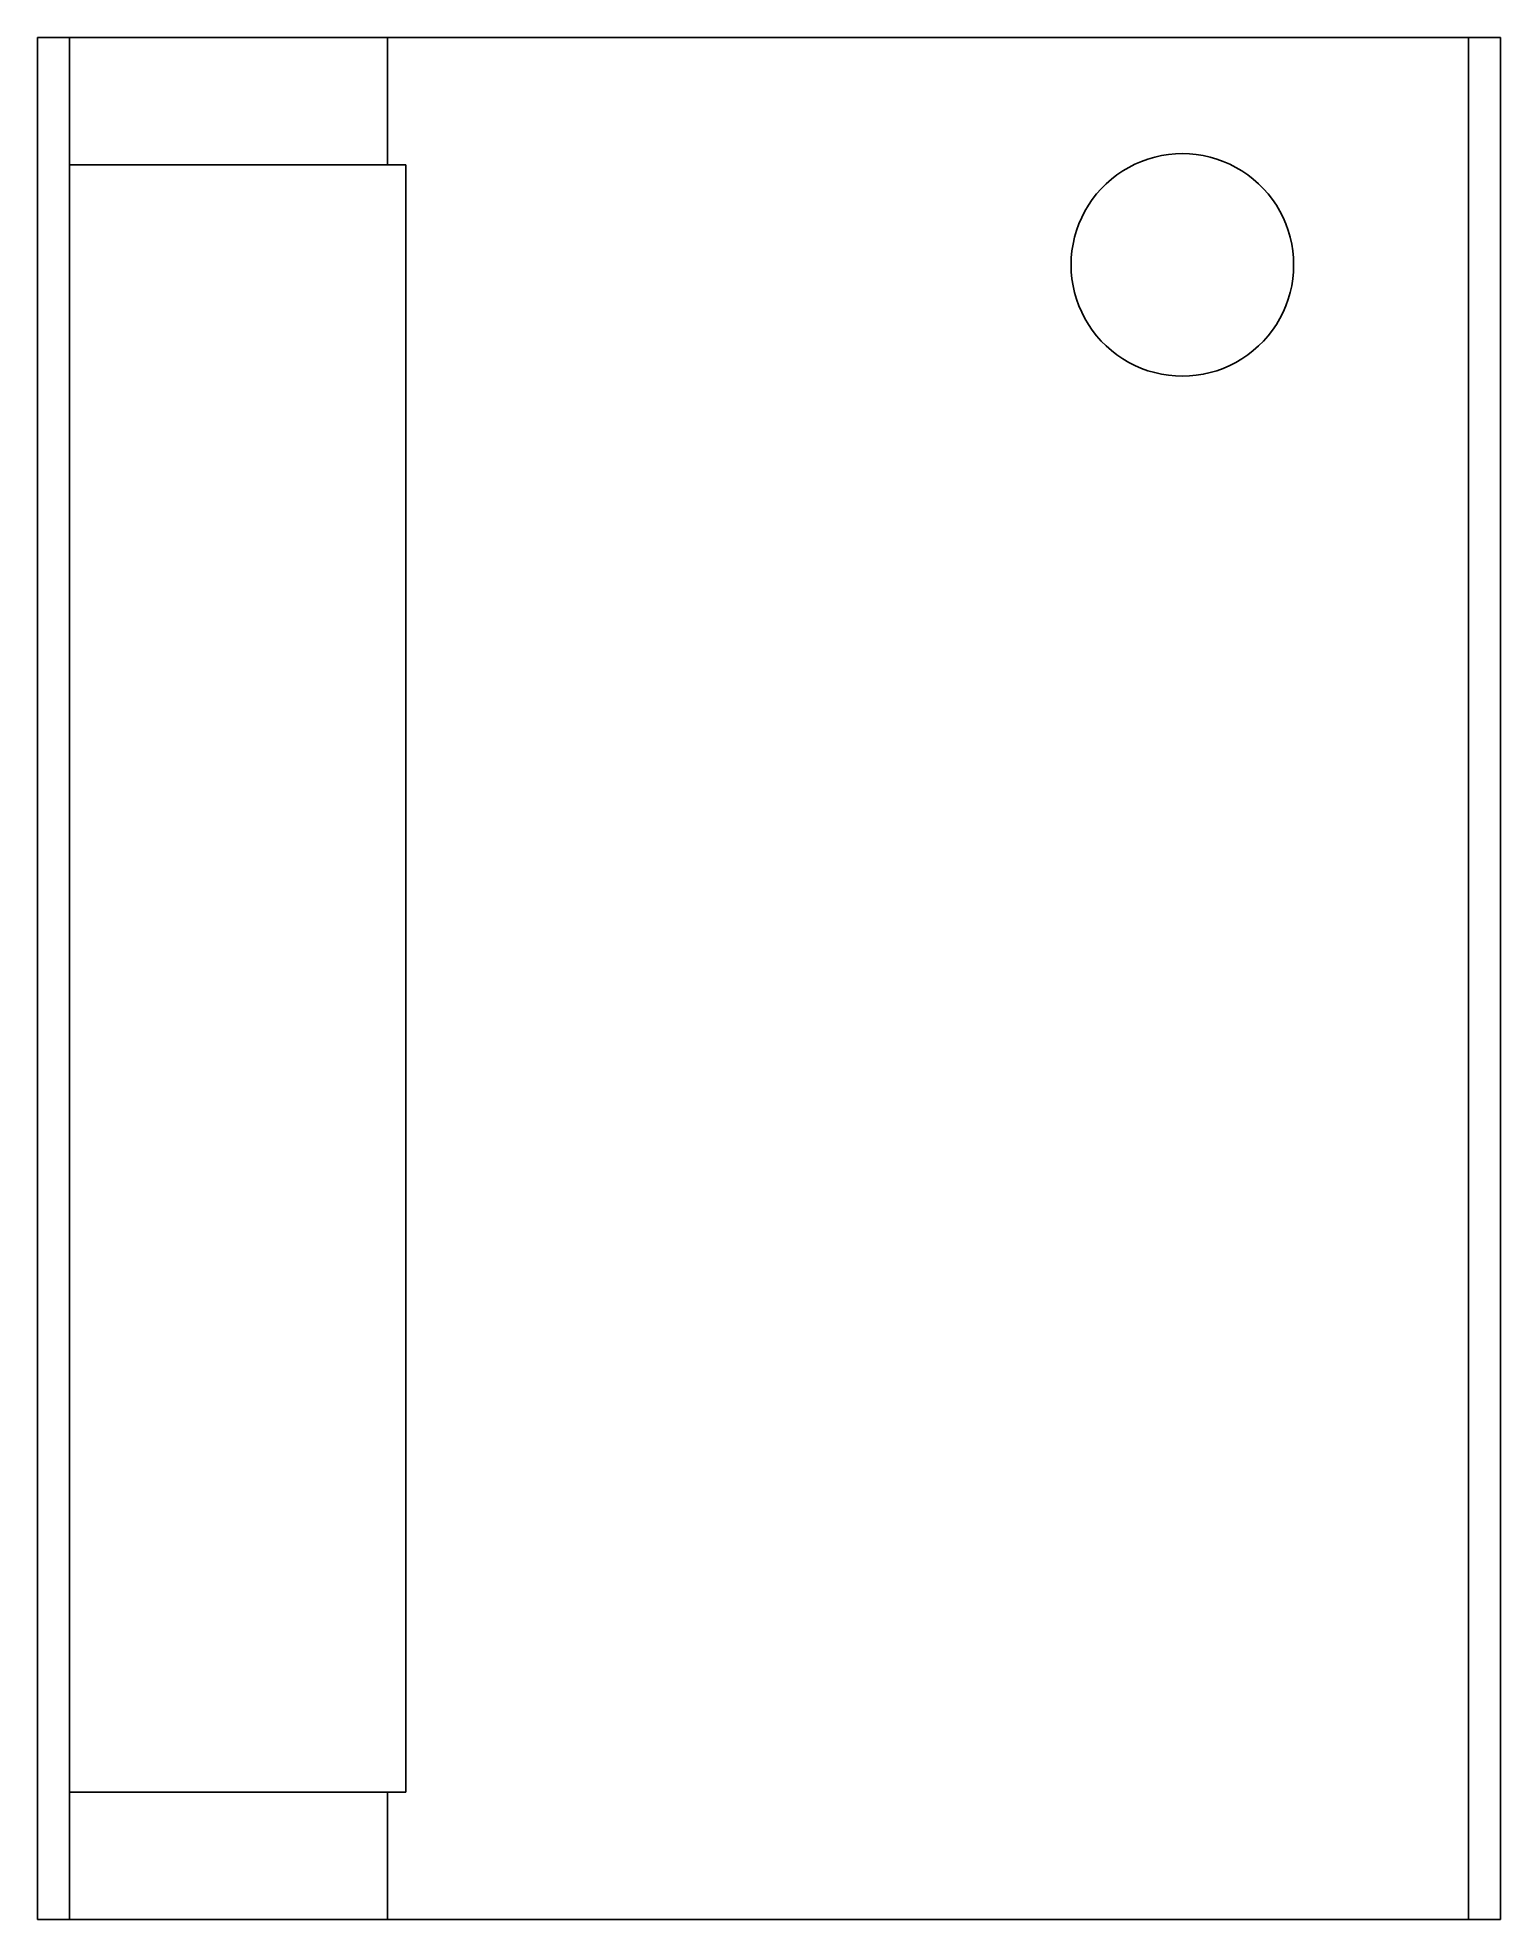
# Model space of a CAD drawing. Header units: metres. Extents: x -46 to 0, y 0 to 59.2.
import ezdxf

# ---------------------------------------------------------------- set-up
doc = ezdxf.new("R2010")
doc.units = ezdxf.units.M

msp = doc.modelspace()

# ---------------------------------------------------------------- linework, layer by layer
for points in [[(-46, 59.2), (-46, 58.016), (-46, 56.832), (-46, 55.648), (-46, 54.464), (-46, 53.28), (-46, 52.096), (-46, 50.912), (-46, 49.728), (-46, 48.544), (-46, 47.36), (-46, 46.176), (-46, 44.992), (-46, 43.808), (-46, 42.624), (-46, 41.44), (-46, 40.256), (-46, 39.072), (-46, 37.888), (-46, 36.704), (-46, 35.52), (-46, 34.336), (-46, 33.152), (-46, 31.968), (-46, 30.784), (-46, 29.6), (-46, 28.416), (-46, 27.232), (-46, 26.048), (-46, 24.864), (-46, 23.68), (-46, 22.496), (-46, 21.312), (-46, 20.128), (-46, 18.944), (-46, 17.76), (-46, 16.576), (-46, 15.392), (-46, 14.208), (-46, 13.024), (-46, 11.84), (-46, 10.656), (-46, 9.472), (-46, 8.288), (-46, 7.104), (-46, 5.92), (-46, 4.736), (-46, 3.552), (-46, 2.368), (-46, 1.184), (-46, 0)], [(-46, 59.2), (-45.999, 59.2), (-45.999, 59.2), (-45.998, 59.2), (-45.997, 59.2), (-45.995, 59.2), (-45.993, 59.2), (-45.991, 59.2), (-45.988, 59.2), (-45.985, 59.2), (-45.982, 59.2), (-45.979, 59.2), (-45.975, 59.2), (-45.97, 59.2), (-45.966, 59.2), (-45.961, 59.2), (-45.955, 59.2), (-45.95, 59.2), (-45.944, 59.2), (-45.937, 59.2), (-45.93, 59.2), (-45.923, 59.2), (-45.916, 59.2), (-45.908, 59.2), (-45.9, 59.2), (-45.892, 59.2), (-45.883, 59.2), (-45.873, 59.2), (-45.864, 59.2), (-45.854, 59.2), (-45.844, 59.2), (-45.834, 59.2), (-45.823, 59.2), (-45.812, 59.2), (-45.8, 59.2), (-45.788, 59.2), (-45.776, 59.2), (-45.764, 59.2), (-45.751, 59.2), (-45.738, 59.2), (-45.724, 59.2), (-45.71, 59.2), (-45.696, 59.2), (-45.682, 59.2), (-45.667, 59.2), (-45.652, 59.2), (-45.636, 59.2), (-45.621, 59.2), (-45.604, 59.2), (-45.588, 59.2), (-45.571, 59.2)], [(-45.571, 59.2), (-45.55, 59.2), (-45.528, 59.2), (-45.506, 59.2), (-45.485, 59.2), (-45.465, 59.2), (-45.444, 59.2), (-45.424, 59.2), (-45.405, 59.2), (-45.386, 59.2), (-45.368, 59.2), (-45.35, 59.2), (-45.332, 59.2), (-45.315, 59.2), (-45.298, 59.2), (-45.282, 59.2), (-45.267, 59.2), (-45.251, 59.2), (-45.236, 59.2), (-45.222, 59.2), (-45.208, 59.2), (-45.194, 59.2), (-45.181, 59.2), (-45.169, 59.2), (-45.156, 59.2), (-45.144, 59.2), (-45.133, 59.2), (-45.123, 59.2), (-45.112, 59.2), (-45.102, 59.2), (-45.093, 59.2), (-45.084, 59.2), (-45.075, 59.2), (-45.067, 59.2), (-45.06, 59.2), (-45.052, 59.2), (-45.046, 59.2), (-45.04, 59.2), (-45.034, 59.2), (-45.028, 59.2), (-45.024, 59.2), (-45.019, 59.2), (-45.015, 59.2), (-45.011, 59.2), (-45.009, 59.2), (-45.006, 59.2), (-45.004, 59.2), (-45.002, 59.2), (-45.002, 59.2), (-45.001, 59.2), (-45, 59.2)], [(-45, 59.2), (-45, 59.12), (-45, 59.04), (-45, 58.96), (-45, 58.88), (-45, 58.8), (-45, 58.72), (-45, 58.64), (-45, 58.56), (-45, 58.48), (-45, 58.4), (-45, 58.32), (-45, 58.24), (-45, 58.16), (-45, 58.08), (-45, 58), (-45, 57.92), (-45, 57.84), (-45, 57.76), (-45, 57.68), (-45, 57.6), (-45, 57.52), (-45, 57.44), (-45, 57.36), (-45, 57.28), (-45, 57.2), (-45, 57.12), (-45, 57.04), (-45, 56.96), (-45, 56.88), (-45, 56.8), (-45, 56.72), (-45, 56.64), (-45, 56.56), (-45, 56.48), (-45, 56.4), (-45, 56.32), (-45, 56.24), (-45, 56.16), (-45, 56.08), (-45, 56), (-45, 55.92), (-45, 55.84), (-45, 55.76), (-45, 55.68), (-45, 55.6), (-45, 55.52), (-45, 55.44), (-45, 55.36), (-45, 55.28), (-45, 55.2)], [(-45, 59.2), (-44.965, 59.2), (-44.93, 59.2), (-44.895, 59.2), (-44.83, 59.2), (-44.727, 59.2), (-44.623, 59.2), (-44.52, 59.2), (-44.362, 59.2), (-44.195, 59.2), (-44.028, 59.2), (-43.846, 59.2), (-43.624, 59.2), (-43.402, 59.2), (-43.181, 59.2), (-42.928, 59.2), (-42.662, 59.2), (-42.397, 59.2), (-42.127, 59.2), (-41.831, 59.2), (-41.535, 59.2), (-41.239, 59.2), (-40.935, 59.2), (-40.623, 59.2), (-40.312, 59.2), (-40, 59.2), (-39.688, 59.2), (-39.377, 59.2), (-39.065, 59.2), (-38.761, 59.2), (-38.465, 59.2), (-38.169, 59.2), (-37.873, 59.2), (-37.603, 59.2), (-37.338, 59.2), (-37.072, 59.2), (-36.819, 59.2), (-36.598, 59.2), (-36.376, 59.2), (-36.154, 59.2), (-35.972, 59.2), (-35.805, 59.2), (-35.638, 59.2), (-35.48, 59.2), (-35.377, 59.2), (-35.273, 59.2), (-35.17, 59.2), (-35.105, 59.2), (-35.07, 59.2), (-35.035, 59.2), (-35, 59.2)], [(-35, 59.2), (-35, 59.12), (-35, 59.04), (-35, 58.96), (-35, 58.88), (-35, 58.8), (-35, 58.72), (-35, 58.64), (-35, 58.56), (-35, 58.48), (-35, 58.4), (-35, 58.32), (-35, 58.24), (-35, 58.16), (-35, 58.08), (-35, 58), (-35, 57.92), (-35, 57.84), (-35, 57.76), (-35, 57.68), (-35, 57.6), (-35, 57.52), (-35, 57.44), (-35, 57.36), (-35, 57.28), (-35, 57.2), (-35, 57.12), (-35, 57.04), (-35, 56.96), (-35, 56.88), (-35, 56.8), (-35, 56.72), (-35, 56.64), (-35, 56.56), (-35, 56.48), (-35, 56.4), (-35, 56.32), (-35, 56.24), (-35, 56.16), (-35, 56.08), (-35, 56), (-35, 55.92), (-35, 55.84), (-35, 55.76), (-35, 55.68), (-35, 55.6), (-35, 55.52), (-35, 55.44), (-35, 55.36), (-35, 55.28), (-35, 55.2)], [(-35, 59.2), (-34.986, 59.2), (-34.972, 59.2), (-34.958, 59.2), (-34.932, 59.2), (-34.89, 59.2), (-34.848, 59.2), (-34.805, 59.2), (-34.74, 59.2), (-34.67, 59.2), (-34.601, 59.2), (-34.524, 59.2), (-34.427, 59.2), (-34.331, 59.2), (-34.235, 59.2), (-34.121, 59.2), (-33.999, 59.2), (-33.878, 59.2), (-33.753, 59.2), (-33.608, 59.2), (-33.462, 59.2), (-33.317, 59.2), (-33.159, 59.2), (-32.992, 59.2), (-32.824, 59.2), (-32.657, 59.2), (-32.47, 59.2), (-32.282, 59.2), (-32.095, 59.2), (-31.9, 59.2), (-31.695, 59.2), (-31.49, 59.2), (-31.286, 59.2), (-31.068, 59.2), (-30.848, 59.2), (-30.628, 59.2), (-30.405, 59.2), (-30.173, 59.2), (-29.941, 59.2), (-29.709, 59.2), (-29.47, 59.2), (-29.228, 59.2), (-28.987, 59.2), (-28.745, 59.2), (-28.497, 59.2), (-28.249, 59.2), (-28.002, 59.2), (-27.752, 59.2), (-27.502, 59.2), (-27.251, 59.2), (-27, 59.2)], [(-27, 59.2), (-26.48, 59.2), (-25.96, 59.2), (-25.44, 59.2), (-24.92, 59.2), (-24.4, 59.2), (-23.88, 59.2), (-23.36, 59.2), (-22.84, 59.2), (-22.32, 59.2), (-21.8, 59.2), (-21.28, 59.2), (-20.76, 59.2), (-20.24, 59.2), (-19.72, 59.2), (-19.2, 59.2), (-18.68, 59.2), (-18.16, 59.2), (-17.64, 59.2), (-17.12, 59.2), (-16.6, 59.2), (-16.08, 59.2), (-15.56, 59.2), (-15.04, 59.2), (-14.52, 59.2), (-14, 59.2), (-13.48, 59.2), (-12.96, 59.2), (-12.44, 59.2), (-11.92, 59.2), (-11.4, 59.2), (-10.88, 59.2), (-10.36, 59.2), (-9.84, 59.2), (-9.32, 59.2), (-8.8, 59.2), (-8.28, 59.2), (-7.76, 59.2), (-7.24, 59.2), (-6.72, 59.2), (-6.2, 59.2), (-5.68, 59.2), (-5.16, 59.2), (-4.64, 59.2), (-4.12, 59.2), (-3.6, 59.2), (-3.08, 59.2), (-2.56, 59.2), (-2.04, 59.2), (-1.52, 59.2), (-1, 59.2)], [(-1, 0), (-1, 1.184), (-1, 2.368), (-1, 3.552), (-1, 4.736), (-1, 5.92), (-1, 7.104), (-1, 8.288), (-1, 9.472), (-1, 10.656), (-1, 11.84), (-1, 13.024), (-1, 14.208), (-1, 15.392), (-1, 16.576), (-1, 17.76), (-1, 18.944), (-1, 20.128), (-1, 21.312), (-1, 22.496), (-1, 23.68), (-1, 24.864), (-1, 26.048), (-1, 27.232), (-1, 28.416), (-1, 29.6), (-1, 30.784), (-1, 31.968), (-1, 33.152), (-1, 34.336), (-1, 35.52), (-1, 36.704), (-1, 37.888), (-1, 39.072), (-1, 40.256), (-1, 41.44), (-1, 42.624), (-1, 43.808), (-1, 44.992), (-1, 46.176), (-1, 47.36), (-1, 48.544), (-1, 49.728), (-1, 50.912), (-1, 52.096), (-1, 53.28), (-1, 54.464), (-1, 55.648), (-1, 56.832), (-1, 58.016), (-1, 59.2)], [(-1, 59.2), (-0.98, 59.2), (-0.96, 59.2), (-0.94, 59.2), (-0.92, 59.2), (-0.9, 59.2), (-0.88, 59.2), (-0.86, 59.2), (-0.84, 59.2), (-0.82, 59.2), (-0.8, 59.2), (-0.78, 59.2), (-0.76, 59.2), (-0.74, 59.2), (-0.72, 59.2), (-0.7, 59.2), (-0.68, 59.2), (-0.66, 59.2), (-0.64, 59.2), (-0.62, 59.2), (-0.6, 59.2), (-0.58, 59.2), (-0.56, 59.2), (-0.54, 59.2), (-0.52, 59.2), (-0.5, 59.2), (-0.48, 59.2), (-0.46, 59.2), (-0.44, 59.2), (-0.42, 59.2), (-0.4, 59.2), (-0.38, 59.2), (-0.36, 59.2), (-0.34, 59.2), (-0.32, 59.2), (-0.3, 59.2), (-0.28, 59.2), (-0.26, 59.2), (-0.24, 59.2), (-0.22, 59.2), (-0.2, 59.2), (-0.18, 59.2), (-0.16, 59.2), (-0.14, 59.2), (-0.12, 59.2), (-0.1, 59.2), (-0.08, 59.2), (-0.06, 59.2), (-0.04, 59.2), (-0.02, 59.2), (0, 59.2)], [(0, 59.2), (0, 58.016), (0, 56.832), (0, 55.648), (0, 54.464), (0, 53.28), (0, 52.096), (0, 50.912), (0, 49.728), (0, 48.544), (0, 47.36), (0, 46.176), (0, 44.992), (0, 43.808), (0, 42.624), (0, 41.44), (0, 40.256), (0, 39.072), (0, 37.888), (0, 36.704), (0, 35.52), (0, 34.336), (0, 33.152), (0, 31.968), (0, 30.784), (0, 29.6), (0, 28.416), (0, 27.232), (0, 26.048), (0, 24.864), (0, 23.68), (0, 22.496), (0, 21.312), (0, 20.128), (0, 18.944), (0, 17.76), (0, 16.576), (0, 15.392), (0, 14.208), (0, 13.024), (0, 11.84), (0, 10.656), (0, 9.472), (0, 8.288), (0, 7.104), (0, 5.92), (0, 4.736), (0, 3.552), (0, 2.368), (0, 1.184), (0, 0)], [(-45, 55.2), (-45, 54.176), (-45, 53.152), (-45, 52.128), (-45, 51.104), (-45, 50.08), (-45, 49.056), (-45, 48.032), (-45, 47.008), (-45, 45.984), (-45, 44.96), (-45, 43.936), (-45, 42.912), (-45, 41.888), (-45, 40.864), (-45, 39.84), (-45, 38.816), (-45, 37.792), (-45, 36.768), (-45, 35.744), (-45, 34.72), (-45, 33.696), (-45, 32.672), (-45, 31.648), (-45, 30.624), (-45, 29.6), (-45, 28.576), (-45, 27.552), (-45, 26.528), (-45, 25.504), (-45, 24.48), (-45, 23.456), (-45, 22.432), (-45, 21.408), (-45, 20.384), (-45, 19.36), (-45, 18.336), (-45, 17.312), (-45, 16.288), (-45, 15.264), (-45, 14.24), (-45, 13.216), (-45, 12.192), (-45, 11.168), (-45, 10.144), (-45, 9.12), (-45, 8.096), (-45, 7.072), (-45, 6.048), (-45, 5.024), (-45, 4)], [(-45, 55.2), (-44.965, 55.2), (-44.93, 55.2), (-44.895, 55.2), (-44.83, 55.2), (-44.727, 55.2), (-44.623, 55.2), (-44.52, 55.2), (-44.362, 55.2), (-44.195, 55.2), (-44.028, 55.2), (-43.846, 55.2), (-43.624, 55.2), (-43.402, 55.2), (-43.181, 55.2), (-42.928, 55.2), (-42.662, 55.2), (-42.397, 55.2), (-42.127, 55.2), (-41.831, 55.2), (-41.535, 55.2), (-41.239, 55.2), (-40.935, 55.2), (-40.623, 55.2), (-40.312, 55.2), (-40, 55.2), (-39.688, 55.2), (-39.377, 55.2), (-39.065, 55.2), (-38.761, 55.2), (-38.465, 55.2), (-38.169, 55.2), (-37.873, 55.2), (-37.603, 55.2), (-37.338, 55.2), (-37.072, 55.2), (-36.819, 55.2), (-36.598, 55.2), (-36.376, 55.2), (-36.154, 55.2), (-35.972, 55.2), (-35.805, 55.2), (-35.638, 55.2), (-35.48, 55.2), (-35.377, 55.2), (-35.273, 55.2), (-35.17, 55.2), (-35.105, 55.2), (-35.07, 55.2), (-35.035, 55.2), (-35, 55.2)], [(-34.416, 55.2), (-34.438, 55.2), (-34.461, 55.2), (-34.483, 55.2), (-34.505, 55.2), (-34.525, 55.2), (-34.546, 55.2), (-34.567, 55.2), (-34.586, 55.2), (-34.605, 55.2), (-34.624, 55.2), (-34.643, 55.2), (-34.66, 55.2), (-34.678, 55.2), (-34.695, 55.2), (-34.712, 55.2), (-34.728, 55.2), (-34.743, 55.2), (-34.759, 55.2), (-34.773, 55.2), (-34.787, 55.2), (-34.802, 55.2), (-34.815, 55.2), (-34.828, 55.2), (-34.84, 55.2), (-34.853, 55.2), (-34.864, 55.2), (-34.875, 55.2), (-34.885, 55.2), (-34.896, 55.2), (-34.905, 55.2), (-34.914, 55.2), (-34.923, 55.2), (-34.931, 55.2), (-34.939, 55.2), (-34.946, 55.2), (-34.953, 55.2), (-34.959, 55.2), (-34.965, 55.2), (-34.971, 55.2), (-34.976, 55.2), (-34.98, 55.2), (-34.984, 55.2), (-34.988, 55.2), (-34.991, 55.2), (-34.993, 55.2), (-34.996, 55.2), (-34.997, 55.2), (-34.998, 55.2), (-34.999, 55.2), (-35, 55.2)], [(-34.416, 4), (-34.416, 5.024), (-34.416, 6.048), (-34.416, 7.072), (-34.416, 8.096), (-34.416, 9.12), (-34.416, 10.144), (-34.416, 11.168), (-34.416, 12.192), (-34.416, 13.216), (-34.416, 14.24), (-34.416, 15.264), (-34.416, 16.288), (-34.416, 17.312), (-34.416, 18.336), (-34.416, 19.36), (-34.416, 20.384), (-34.416, 21.408), (-34.416, 22.432), (-34.416, 23.456), (-34.416, 24.48), (-34.416, 25.504), (-34.416, 26.528), (-34.416, 27.552), (-34.416, 28.576), (-34.416, 29.6), (-34.416, 30.624), (-34.416, 31.648), (-34.416, 32.672), (-34.416, 33.696), (-34.416, 34.72), (-34.416, 35.744), (-34.416, 36.768), (-34.416, 37.792), (-34.416, 38.816), (-34.416, 39.84), (-34.416, 40.864), (-34.416, 41.888), (-34.416, 42.912), (-34.416, 43.936), (-34.416, 44.96), (-34.416, 45.984), (-34.416, 47.008), (-34.416, 48.032), (-34.416, 49.056), (-34.416, 50.08), (-34.416, 51.104), (-34.416, 52.128), (-34.416, 53.152), (-34.416, 54.176), (-34.416, 55.2)], [(-13.5, 52.05), (-13.493, 52.27), (-13.472, 52.489), (-13.438, 52.706), (-13.39, 52.92), (-13.329, 53.132), (-13.254, 53.338), (-13.167, 53.54), (-13.067, 53.736), (-12.955, 53.925), (-12.832, 54.107), (-12.697, 54.281), (-12.551, 54.446), (-12.396, 54.601), (-12.231, 54.747), (-12.057, 54.882), (-11.875, 55.005), (-11.686, 55.117), (-11.49, 55.217), (-11.288, 55.304), (-11.082, 55.379), (-10.87, 55.44), (-10.656, 55.488), (-10.439, 55.522), (-10.22, 55.543), (-10, 55.55), (-9.78, 55.543), (-9.561, 55.522), (-9.344, 55.488), (-9.13, 55.44), (-8.918, 55.379), (-8.712, 55.304), (-8.51, 55.217), (-8.314, 55.117), (-8.125, 55.005), (-7.943, 54.882), (-7.769, 54.747), (-7.604, 54.601), (-7.449, 54.446), (-7.303, 54.281), (-7.168, 54.107), (-7.045, 53.925), (-6.933, 53.736), (-6.833, 53.54), (-6.746, 53.338), (-6.671, 53.132), (-6.61, 52.92), (-6.562, 52.706), (-6.528, 52.489), (-6.507, 52.27), (-6.5, 52.05)], [(-6.5, 52.05), (-6.507, 51.83), (-6.528, 51.611), (-6.562, 51.394), (-6.61, 51.18), (-6.671, 50.968), (-6.746, 50.762), (-6.833, 50.56), (-6.933, 50.364), (-7.045, 50.175), (-7.168, 49.993), (-7.303, 49.819), (-7.449, 49.654), (-7.604, 49.499), (-7.769, 49.353), (-7.943, 49.218), (-8.125, 49.095), (-8.314, 48.983), (-8.51, 48.883), (-8.712, 48.796), (-8.918, 48.721), (-9.13, 48.66), (-9.344, 48.612), (-9.561, 48.578), (-9.78, 48.557), (-10, 48.55), (-10.22, 48.557), (-10.439, 48.578), (-10.656, 48.612), (-10.87, 48.66), (-11.082, 48.721), (-11.288, 48.796), (-11.49, 48.883), (-11.686, 48.983), (-11.875, 49.095), (-12.057, 49.218), (-12.231, 49.353), (-12.396, 49.499), (-12.551, 49.654), (-12.697, 49.819), (-12.832, 49.993), (-12.955, 50.175), (-13.067, 50.364), (-13.167, 50.56), (-13.254, 50.762), (-13.329, 50.968), (-13.39, 51.18), (-13.438, 51.394), (-13.472, 51.611), (-13.493, 51.83), (-13.5, 52.05)], [(-45, 4), (-45, 3.92), (-45, 3.84), (-45, 3.76), (-45, 3.68), (-45, 3.6), (-45, 3.52), (-45, 3.44), (-45, 3.36), (-45, 3.28), (-45, 3.2), (-45, 3.12), (-45, 3.04), (-45, 2.96), (-45, 2.88), (-45, 2.8), (-45, 2.72), (-45, 2.64), (-45, 2.56), (-45, 2.48), (-45, 2.4), (-45, 2.32), (-45, 2.24), (-45, 2.16), (-45, 2.08), (-45, 2), (-45, 1.92), (-45, 1.84), (-45, 1.76), (-45, 1.68), (-45, 1.6), (-45, 1.52), (-45, 1.44), (-45, 1.36), (-45, 1.28), (-45, 1.2), (-45, 1.12), (-45, 1.04), (-45, 0.96), (-45, 0.88), (-45, 0.8), (-45, 0.72), (-45, 0.64), (-45, 0.56), (-45, 0.48), (-45, 0.4), (-45, 0.32), (-45, 0.24), (-45, 0.16), (-45, 0.08), (-45, 0)], [(-45, 4), (-44.965, 4), (-44.93, 4), (-44.895, 4), (-44.83, 4), (-44.727, 4), (-44.623, 4), (-44.52, 4), (-44.362, 4), (-44.195, 4), (-44.028, 4), (-43.846, 4), (-43.624, 4), (-43.402, 4), (-43.181, 4), (-42.928, 4), (-42.662, 4), (-42.397, 4), (-42.127, 4), (-41.831, 4), (-41.535, 4), (-41.239, 4), (-40.935, 4), (-40.623, 4), (-40.312, 4), (-40, 4), (-39.688, 4), (-39.377, 4), (-39.065, 4), (-38.761, 4), (-38.465, 4), (-38.169, 4), (-37.873, 4), (-37.603, 4), (-37.338, 4), (-37.072, 4), (-36.819, 4), (-36.598, 4), (-36.376, 4), (-36.154, 4), (-35.972, 4), (-35.805, 4), (-35.638, 4), (-35.48, 4), (-35.377, 4), (-35.273, 4), (-35.17, 4), (-35.105, 4), (-35.07, 4), (-35.035, 4), (-35, 4)], [(-35, 4), (-35, 3.92), (-35, 3.84), (-35, 3.76), (-35, 3.68), (-35, 3.6), (-35, 3.52), (-35, 3.44), (-35, 3.36), (-35, 3.28), (-35, 3.2), (-35, 3.12), (-35, 3.04), (-35, 2.96), (-35, 2.88), (-35, 2.8), (-35, 2.72), (-35, 2.64), (-35, 2.56), (-35, 2.48), (-35, 2.4), (-35, 2.32), (-35, 2.24), (-35, 2.16), (-35, 2.08), (-35, 2), (-35, 1.92), (-35, 1.84), (-35, 1.76), (-35, 1.68), (-35, 1.6), (-35, 1.52), (-35, 1.44), (-35, 1.36), (-35, 1.28), (-35, 1.2), (-35, 1.12), (-35, 1.04), (-35, 0.96), (-35, 0.88), (-35, 0.8), (-35, 0.72), (-35, 0.64), (-35, 0.56), (-35, 0.48), (-35, 0.4), (-35, 0.32), (-35, 0.24), (-35, 0.16), (-35, 0.08), (-35, 0)], [(-35, 4), (-34.999, 4), (-34.998, 4), (-34.997, 4), (-34.996, 4), (-34.993, 4), (-34.991, 4), (-34.988, 4), (-34.984, 4), (-34.98, 4), (-34.976, 4), (-34.971, 4), (-34.965, 4), (-34.959, 4), (-34.953, 4), (-34.946, 4), (-34.939, 4), (-34.931, 4), (-34.923, 4), (-34.914, 4), (-34.905, 4), (-34.896, 4), (-34.885, 4), (-34.875, 4), (-34.864, 4), (-34.853, 4), (-34.84, 4), (-34.828, 4), (-34.815, 4), (-34.802, 4), (-34.787, 4), (-34.773, 4), (-34.759, 4), (-34.743, 4), (-34.728, 4), (-34.712, 4), (-34.695, 4), (-34.678, 4), (-34.66, 4), (-34.643, 4), (-34.624, 4), (-34.605, 4), (-34.586, 4), (-34.567, 4), (-34.546, 4), (-34.525, 4), (-34.505, 4), (-34.483, 4), (-34.461, 4), (-34.438, 4), (-34.416, 4)], [(-46, 0), (-45.999, 0), (-45.999, 0), (-45.998, 0), (-45.997, 0), (-45.995, 0), (-45.993, 0), (-45.991, 0), (-45.988, 0), (-45.985, 0), (-45.982, 0), (-45.979, 0), (-45.975, 0), (-45.97, 0), (-45.966, 0), (-45.961, 0), (-45.955, 0), (-45.95, 0), (-45.944, 0), (-45.937, 0), (-45.93, 0), (-45.923, 0), (-45.916, 0), (-45.908, 0), (-45.9, 0), (-45.892, 0), (-45.883, 0), (-45.873, 0), (-45.864, 0), (-45.854, 0), (-45.844, 0), (-45.834, 0), (-45.823, 0), (-45.812, 0), (-45.8, 0), (-45.788, 0), (-45.776, 0), (-45.764, 0), (-45.751, 0), (-45.738, 0), (-45.724, 0), (-45.71, 0), (-45.696, 0), (-45.682, 0), (-45.667, 0), (-45.652, 0), (-45.636, 0), (-45.621, 0), (-45.604, 0), (-45.588, 0), (-45.571, 0)], [(-45, 0), (-45.001, 0), (-45.002, 0), (-45.002, 0), (-45.004, 0), (-45.006, 0), (-45.009, 0), (-45.011, 0), (-45.015, 0), (-45.019, 0), (-45.024, 0), (-45.028, 0), (-45.034, 0), (-45.04, 0), (-45.046, 0), (-45.052, 0), (-45.06, 0), (-45.067, 0), (-45.075, 0), (-45.084, 0), (-45.093, 0), (-45.102, 0), (-45.112, 0), (-45.123, 0), (-45.133, 0), (-45.144, 0), (-45.156, 0), (-45.169, 0), (-45.181, 0), (-45.194, 0), (-45.208, 0), (-45.222, 0), (-45.236, 0), (-45.251, 0), (-45.267, 0), (-45.282, 0), (-45.298, 0), (-45.315, 0), (-45.332, 0), (-45.35, 0), (-45.368, 0), (-45.386, 0), (-45.405, 0), (-45.424, 0), (-45.444, 0), (-45.465, 0), (-45.485, 0), (-45.506, 0), (-45.528, 0), (-45.55, 0), (-45.571, 0)], [(-45, 0), (-44.965, 0), (-44.93, 0), (-44.895, 0), (-44.83, 0), (-44.727, 0), (-44.623, 0), (-44.52, 0), (-44.362, 0), (-44.195, 0), (-44.028, 0), (-43.846, 0), (-43.624, 0), (-43.402, 0), (-43.181, 0), (-42.928, 0), (-42.662, 0), (-42.397, 0), (-42.127, 0), (-41.831, 0), (-41.535, 0), (-41.239, 0), (-40.935, 0), (-40.623, 0), (-40.312, 0), (-40, 0), (-39.688, 0), (-39.377, 0), (-39.065, 0), (-38.761, 0), (-38.465, 0), (-38.169, 0), (-37.873, 0), (-37.603, 0), (-37.338, 0), (-37.072, 0), (-36.819, 0), (-36.598, 0), (-36.376, 0), (-36.154, 0), (-35.972, 0), (-35.805, 0), (-35.638, 0), (-35.48, 0), (-35.377, 0), (-35.273, 0), (-35.17, 0), (-35.105, 0), (-35.07, 0), (-35.035, 0), (-35, 0)], [(-27, 0), (-27.251, 0), (-27.502, 0), (-27.752, 0), (-28.002, 0), (-28.249, 0), (-28.497, 0), (-28.745, 0), (-28.987, 0), (-29.228, 0), (-29.47, 0), (-29.709, 0), (-29.941, 0), (-30.173, 0), (-30.405, 0), (-30.628, 0), (-30.848, 0), (-31.068, 0), (-31.286, 0), (-31.49, 0), (-31.695, 0), (-31.9, 0), (-32.095, 0), (-32.282, 0), (-32.47, 0), (-32.657, 0), (-32.824, 0), (-32.992, 0), (-33.159, 0), (-33.317, 0), (-33.462, 0), (-33.608, 0), (-33.753, 0), (-33.878, 0), (-33.999, 0), (-34.121, 0), (-34.235, 0), (-34.331, 0), (-34.427, 0), (-34.524, 0), (-34.601, 0), (-34.67, 0), (-34.74, 0), (-34.805, 0), (-34.848, 0), (-34.89, 0), (-34.932, 0), (-34.958, 0), (-34.972, 0), (-34.986, 0), (-35, 0)], [(-27, 0), (-26.48, 0), (-25.96, 0), (-25.44, 0), (-24.92, 0), (-24.4, 0), (-23.88, 0), (-23.36, 0), (-22.84, 0), (-22.32, 0), (-21.8, 0), (-21.28, 0), (-20.76, 0), (-20.24, 0), (-19.72, 0), (-19.2, 0), (-18.68, 0), (-18.16, 0), (-17.64, 0), (-17.12, 0), (-16.6, 0), (-16.08, 0), (-15.56, 0), (-15.04, 0), (-14.52, 0), (-14, 0), (-13.48, 0), (-12.96, 0), (-12.44, 0), (-11.92, 0), (-11.4, 0), (-10.88, 0), (-10.36, 0), (-9.84, 0), (-9.32, 0), (-8.8, 0), (-8.28, 0), (-7.76, 0), (-7.24, 0), (-6.72, 0), (-6.2, 0), (-5.68, 0), (-5.16, 0), (-4.64, 0), (-4.12, 0), (-3.6, 0), (-3.08, 0), (-2.56, 0), (-2.04, 0), (-1.52, 0), (-1, 0)], [(0, 0), (-0.02, 0), (-0.04, 0), (-0.06, 0), (-0.08, 0), (-0.1, 0), (-0.12, 0), (-0.14, 0), (-0.16, 0), (-0.18, 0), (-0.2, 0), (-0.22, 0), (-0.24, 0), (-0.26, 0), (-0.28, 0), (-0.3, 0), (-0.32, 0), (-0.34, 0), (-0.36, 0), (-0.38, 0), (-0.4, 0), (-0.42, 0), (-0.44, 0), (-0.46, 0), (-0.48, 0), (-0.5, 0), (-0.52, 0), (-0.54, 0), (-0.56, 0), (-0.58, 0), (-0.6, 0), (-0.62, 0), (-0.64, 0), (-0.66, 0), (-0.68, 0), (-0.7, 0), (-0.72, 0), (-0.74, 0), (-0.76, 0), (-0.78, 0), (-0.8, 0), (-0.82, 0), (-0.84, 0), (-0.86, 0), (-0.88, 0), (-0.9, 0), (-0.92, 0), (-0.94, 0), (-0.96, 0), (-0.98, 0), (-1, 0)]]:
    msp.add_lwpolyline(points)

doc.saveas('drawing.dxf')
